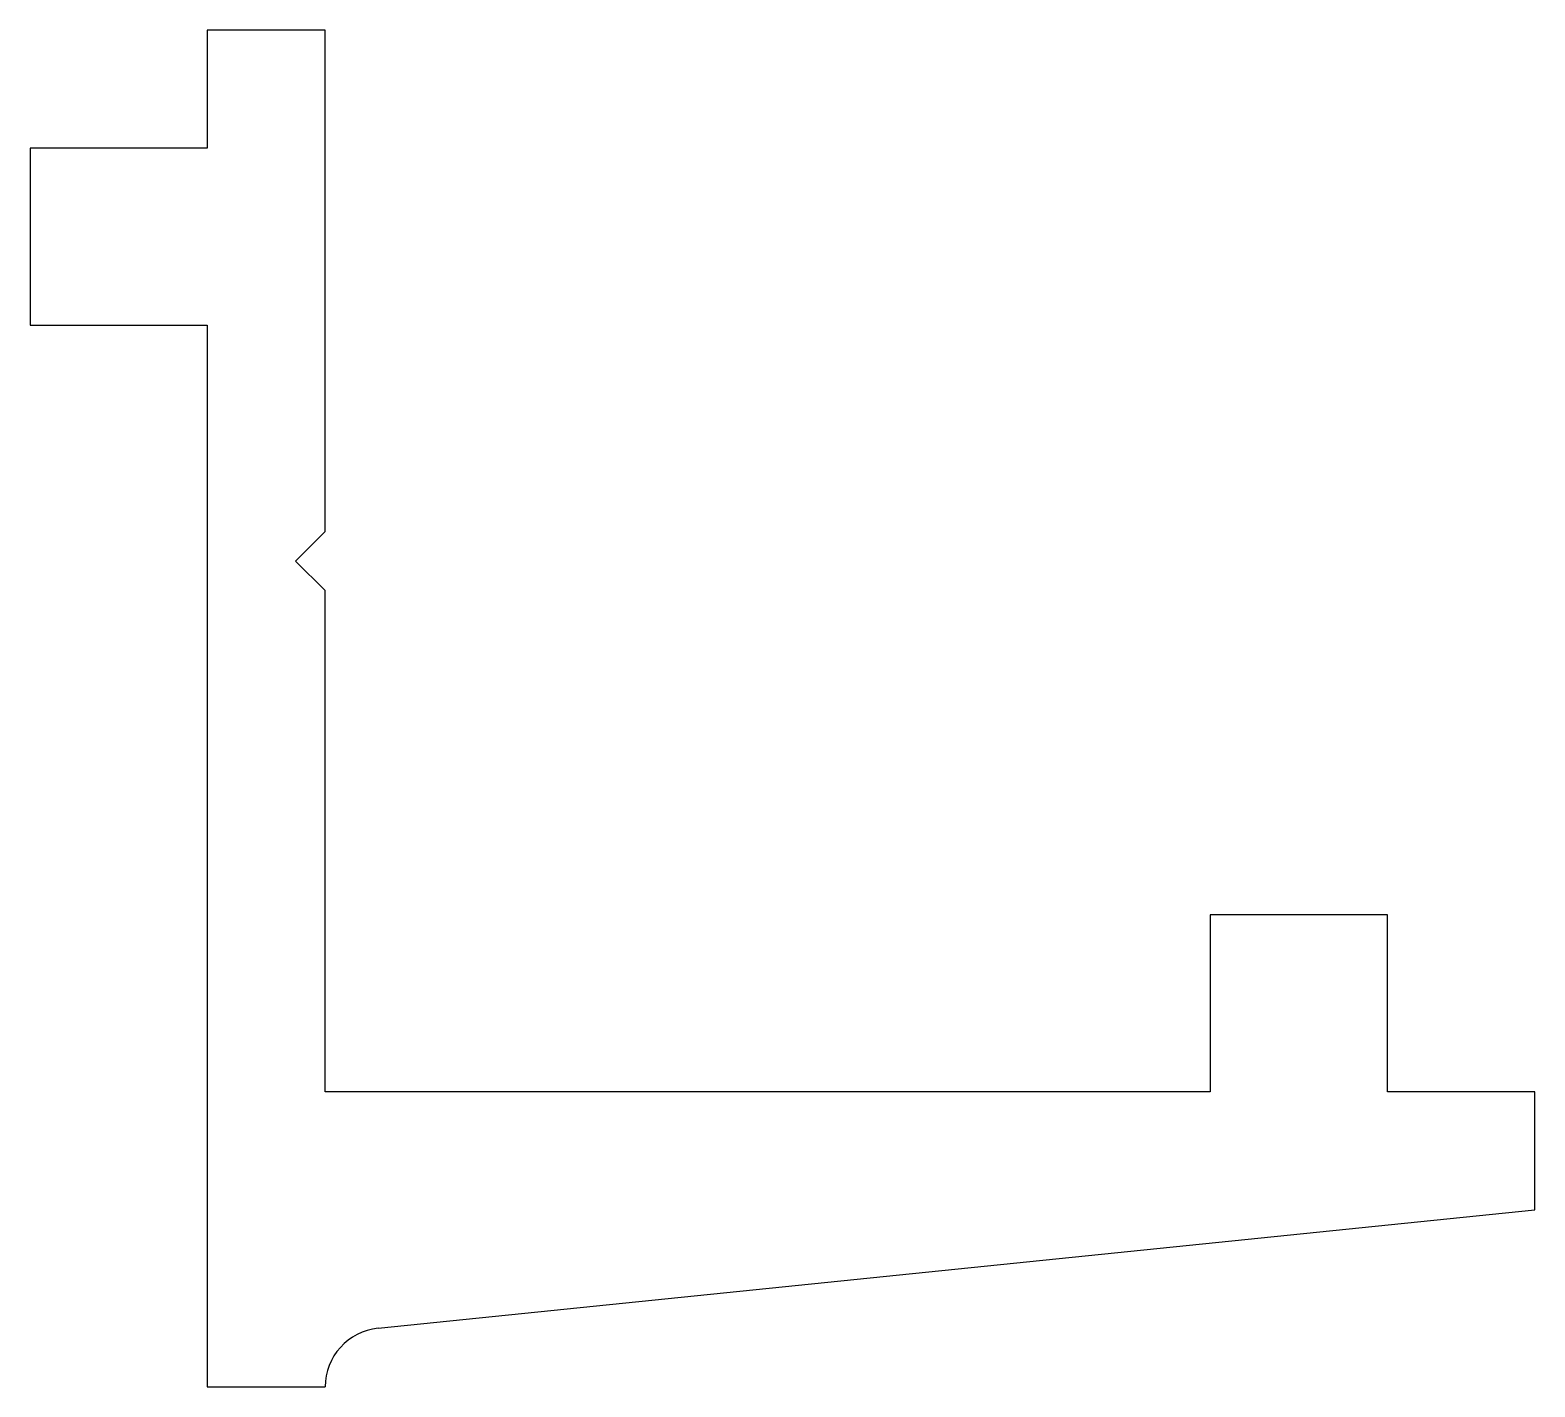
# Model space of a CAD drawing. Extents: x 827.8 to 853.3, y 472.3 to 495.3.
import ezdxf

# ---------------------------------------------------------------- set-up
doc = ezdxf.new("R2010")
doc.units = 0
doc.layers.add('ANA', color=220, linetype='CONTINUOUS')

msp = doc.modelspace()

# ---------------------------------------------------------------- linework, layer by layer
at = {"layer": 'ANA', "color": 0}
for p, q in [((832.776, 495.286), (830.776, 495.286)), ((830.776, 495.286), (830.776, 493.286)), ((832.776, 486.786), (832.776, 495.286)), ((830.776, 493.286), (827.776, 493.286)), ((827.776, 493.286), (827.776, 490.286)), ((827.776, 490.286), (830.776, 490.286)), ((830.776, 490.286), (830.776, 472.286)), ((832.276, 486.286), (832.776, 486.786)), ((832.776, 485.786), (832.276, 486.286)), ((832.776, 477.286), (832.776, 485.786)), ((850.776, 480.286), (847.776, 480.286)), ((847.776, 480.286), (847.776, 477.286)), ((850.776, 477.286), (850.776, 480.286)), ((847.776, 477.286), (832.776, 477.286)), ((853.276, 477.286), (850.776, 477.286)), ((853.276, 475.286), (853.276, 477.286)), ((833.674, 473.281), (853.276, 475.286)), ((830.776, 472.286), (832.776, 472.286))]:
    msp.add_line(p, q, dxfattribs=at)
msp.add_arc((833.776, 472.286), 1, 95.8408, 180, dxfattribs=at)

doc.saveas('drawing.dxf')
